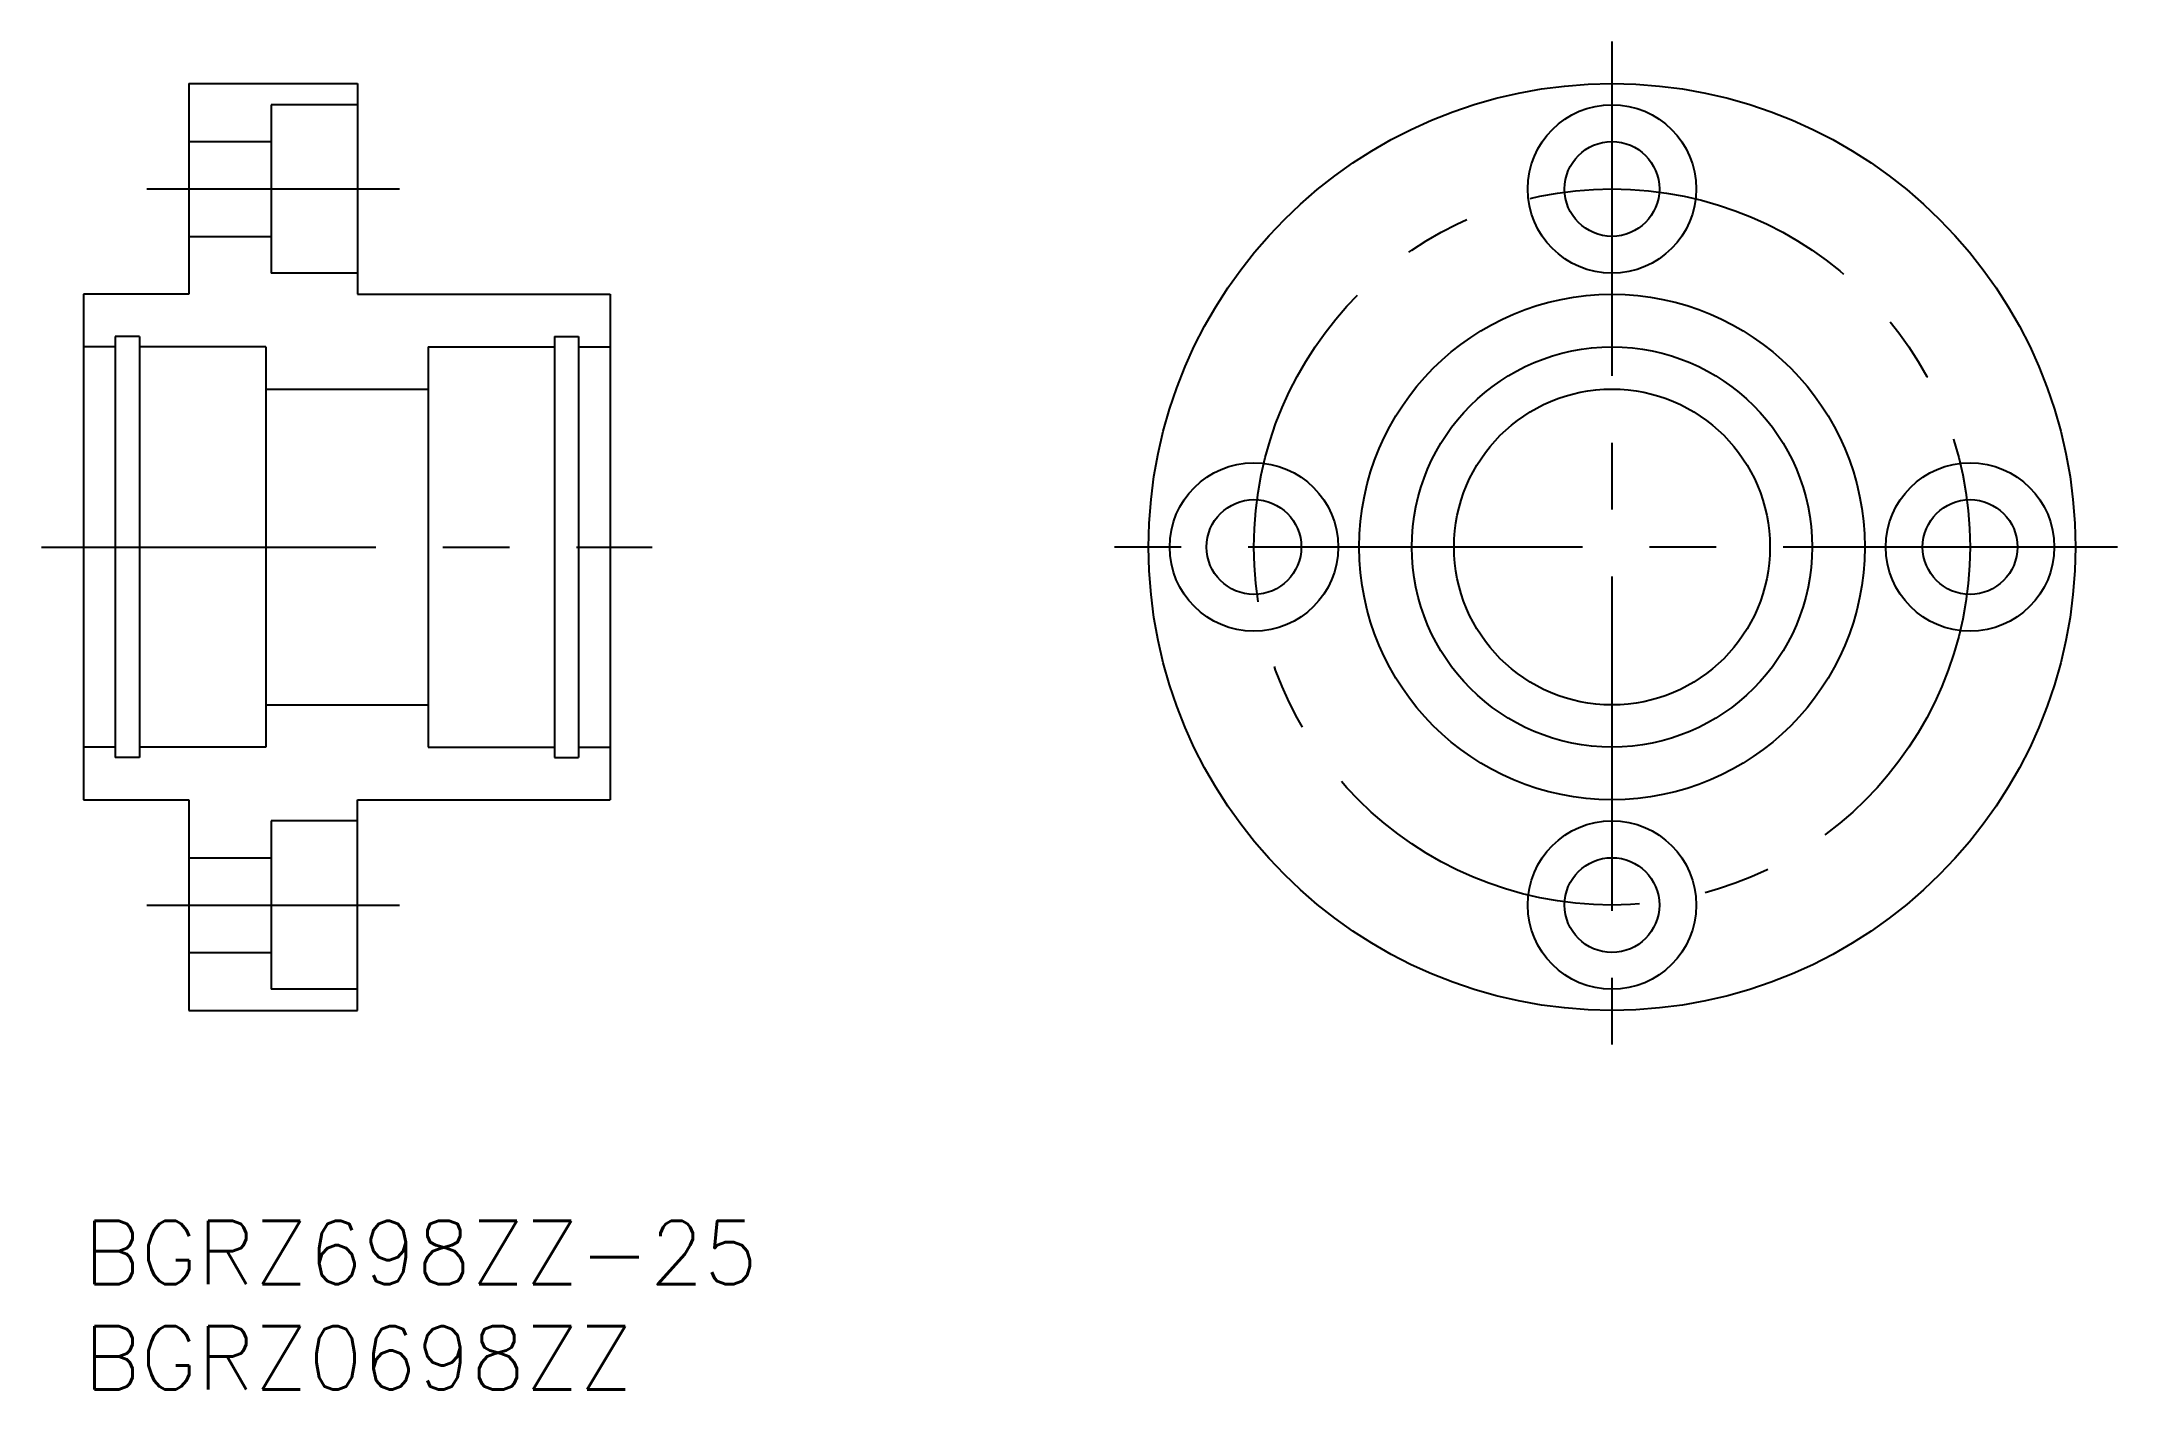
# Model space of a CAD drawing. Extents: x -2 to 96.6, y -8 to 56.
import ezdxf

# ---------------------------------------------------------------- set-up
doc = ezdxf.new("R2010")
doc.units = 0
doc.header["$LTSCALE"] = 0.5
doc.linetypes.add('CENTER', pattern=[50.8, 31.75, -6.35, 6.35, -6.35])
for name, color, linetype in [('MSM_CENTER', 1, 'CENTER'), ('MSM_CONTINUOUS', 7, 'CONTINUOUS'), ('MSM_PART_NUMBER', 7, 'CONTINUOUS')]:
    doc.layers.add(name, color=color, linetype=linetype)
doc.styles.get("Standard").update_dxf_attribs({"font": 'txt.shx', "height": 3, "bigfont": 'bigfont.shx'})

# ---------------------------------------------------------------- blocks, each defined once
blk = doc.blocks.new('*U2')
at = {"layer": 'MSM_PART_NUMBER'}
blk.add_text('BGRZ698ZZ-25', height=3, dxfattribs=at).set_placement((0, -3))
blk = doc.blocks.new('*U3')
at = {"layer": 'MSM_PART_NUMBER'}
blk.add_text('BGRZ0698ZZ', height=3, dxfattribs=at).set_placement((0, -8))

msp = doc.modelspace()

# ---------------------------------------------------------------- linework, layer by layer
at = {"layer": 'MSM_CENTER'}
for p, q in [((72.564, 56), (72.564, 8)), ((3, 49), (15, 49)), ((-2, 32), (27, 32)), ((96.564, 32), (48.564, 32)), ((3, 15), (15, 15))]:
    msp.add_line(p, q, dxfattribs=at)
msp.add_circle((72.564, 32), 17, dxfattribs=at)
at = {"layer": 'MSM_CONTINUOUS'}
for p, q in [((5, 54), (5, 44)), ((5, 54), (13, 54)), ((13, 54), (13, 44)), ((13, 53), (8.9, 53)), ((8.9, 53), (8.9, 45)), ((5, 51.25), (8.9, 51.25)), ((5, 46.75), (8.9, 46.75)), ((13, 45), (8.9, 45)), ((0, 44), (0, 20)), ((5, 44), (0, 44)), ((13, 44), (25, 44)), ((25, 44), (25, 20)), ((1.5, 41.5), (0, 41.5)), ((1.5, 42), (1.5, 22)), ((2.65, 42), (1.5, 42)), ((2.65, 42), (2.65, 22)), ((8.65, 41.5), (2.65, 41.5)), ((8.65, 41.5), (8.65, 22.5)), ((16.35, 41.5), (16.35, 22.5)), ((16.35, 41.5), (22.35, 41.5)), ((22.35, 42), (23.5, 42)), ((22.35, 42), (22.35, 22)), ((23.5, 42), (23.5, 22)), ((23.5, 41.5), (25, 41.5)), ((8.65, 39.5), (16.35, 39.5)), ((8.65, 24.5), (16.35, 24.5)), ((1.5, 22.5), (0, 22.5)), ((2.65, 22), (1.5, 22)), ((8.65, 22.5), (2.65, 22.5)), ((16.35, 22.5), (22.35, 22.5)), ((22.35, 22), (23.5, 22)), ((23.5, 22.5), (25, 22.5)), ((0, 20), (5, 20)), ((5, 20), (5, 10)), ((13, 20), (25, 20)), ((13, 10), (13, 20)), ((8.9, 19), (8.9, 11)), ((13, 19), (8.9, 19)), ((5, 17.25), (8.9, 17.25)), ((5, 12.75), (8.9, 12.75)), ((13, 11), (8.9, 11)), ((5, 10), (13, 10))]:
    msp.add_line(p, q, dxfattribs=at)
for centre, radius in [((72.564, 32), 22), ((72.564, 49), 4), ((72.564, 49), 2.25), ((72.564, 32), 12), ((72.564, 32), 9.5), ((72.564, 32), 7.5), ((55.564, 32), 4), ((89.564, 32), 4), ((55.564, 32), 2.25), ((89.564, 32), 2.25), ((72.564, 15), 4), ((72.564, 15), 2.25)]:
    msp.add_circle(centre, radius, dxfattribs=at)

# ---------------------------------------------------------------- block references
for name in ['*U2', '*U3']:
    msp.add_blockref(name, (0, 0), dxfattribs=at)

doc.saveas('drawing.dxf')
